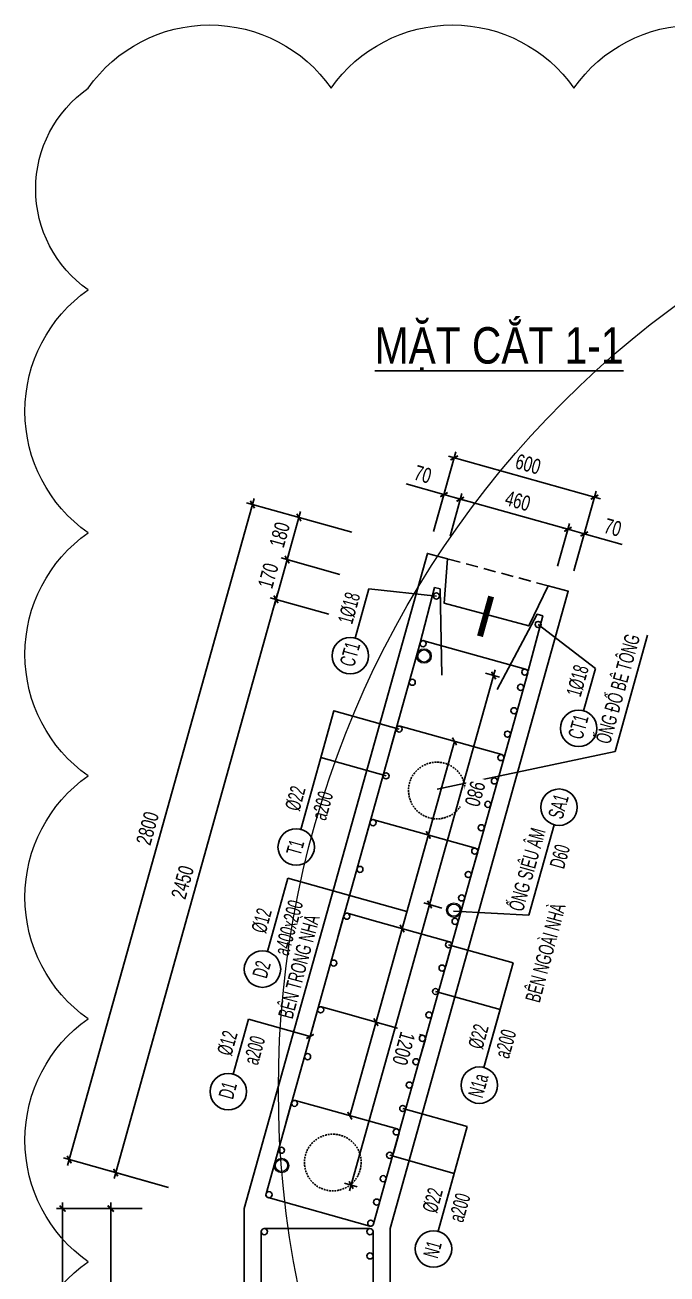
# Model space of a CAD drawing. Header units: millimetres. Extents: x -147841 to 368790, y -162721 to 84261.
# Drawn here: x 199650 to 202293, y -101013 to -95872 of the extents above; entities that cross this region are included whole.
import ezdxf
from ezdxf.enums import TextEntityAlignment as Align

# ---------------------------------------------------------------- set-up
doc = ezdxf.new("R2010")
doc.units = ezdxf.units.MM
doc.header["$LTSCALE"] = 1000
doc.header["$MEASUREMENT"] = 0
doc.header["$PDMODE"] = 1
doc.header["$PDSIZE"] = -10
doc.linetypes.add('DASHED', pattern=[0.75, 0.5, -0.25])
doc.linetypes.add('HIDDEN', pattern=[0.375, 0.25, -0.125])
doc.layers.get('0').update_dxf_attribs({"linetype": 'CONTINUOUS', "lineweight": 18})
doc.layers.get('DEFPOINTS').update_dxf_attribs({"color": 5, "linetype": 'CONTINUOUS', "lineweight": 18})
for name, color, linetype, lineweight in [('0-THAY', 7, 'CONTINUOUS', 18), ('ccu11-Dim', 8, 'CONTINUOUS', 18), ('DIM', 8, 'CONTINUOUS', 18)]:
    doc.layers.add(name, color=color, linetype=linetype, lineweight=lineweight)
for name, color, linetype in [('ccu11-Khuat', 9, 'DASHED'), ('ccu11-Manh', 8, 'CONTINUOUS'), ('ccu11-Thep', 4, 'CONTINUOUS'), ('ccu11-Thepdai', 6, 'CONTINUOUS'), ('KC-Cotthep', 8, 'CONTINUOUS'), ('KC-Dim', 8, 'CONTINUOUS'), ('KC-Text', 31, 'CONTINUOUS'), ('KC-Thay', 7, 'CONTINUOUS')]:
    doc.layers.add(name, color=color, linetype=linetype)
doc.styles.add('ARIAL', font='arial.ttf', dxfattribs={"width": 0.7})
doc.styles.add('ccu11-dim', font='vnsimli.shx', dxfattribs={"width": 0.65, "bigfont": 'bigfont.shx'})
doc.dimstyles.new('2.5-25', dxfattribs={"dimscale": 25, "dimtxt": 2.5, "dimasz": 1, "dimexe": 1, "dimexo": 2, "dimgap": 1, "dimtad": 1, "dimdec": 1, "dimrnd": 5, "dimdsep": 46, "dimtxsty": 'ARIAL', "dimblk": 'ARCHTICK', "dimcen": -1, "dimdle": 1, "dimclrd": 256, "dimclre": 256, "dimclrt": 3, "dimadec": 0, "dimazin": 2, "dimtfac": 0.1, "dimtdec": 1, "dimtmove": 0, "dimatfit": 1, "dimldrblk": 'ARCHTICK', "dimfxl": 1, "dimtvp": 0.833333, "dimtfill": 1, "dimtolj": 1, "dimtzin": 12, "dimarcsym": 0})
doc.dimstyles.new('ccu11-100x4', dxfattribs={"dimscale": 100, "dimtxt": 2.5, "dimasz": 1, "dimexe": 1, "dimexo": 2, "dimgap": 1, "dimtad": 1, "dimdec": 0, "dimlfac": 0.25, "dimdsep": 46, "dimtxsty": 'ccu11-dim', "dimblk": 'ARCHTICK', "dimcen": -1, "dimdle": 1, "dimclrd": 256, "dimclre": 256, "dimclrt": 31, "dimadec": 0, "dimazin": 2, "dimtfac": 0.1, "dimtdec": 0, "dimtmove": 0, "dimatfit": 1, "dimldrblk": 'ARCHTICK', "dimfxl": 1, "dimtvp": 0.833333, "dimtolj": 1, "dimtzin": 12, "dimarcsym": 0})

# ---------------------------------------------------------------- blocks, each defined once
blk = doc.blocks.new('_ARCHTICK')
at = {"color": 0, "linetype": 'ByBlock', "const_width": 0.3}
blk.add_lwpolyline([(-0.5, -0.5), (0.5, 0.5)], dxfattribs=at)
blk = doc.blocks.new('*D640')
at = {"layer": 'DEFPOINTS', "color": 0, "linetype": 'ByBlock', "ltscale": 30, "transparency": 16777216}
for p in [(201043, -97973.6), (200994.5, -98146.9)]:
    blk.add_point(p, dxfattribs=at)
at = {"layer": 'KC-Dim', "linetype": 'ByBlock', "lineweight": -2, "ltscale": 30, "transparency": 16777216}
for p, q in [((200722.3, -98096.8), (200784.3, -97875.3)), ((200994.9, -97960.1), (200753.5, -97892.6)), ((200946.4, -98133.5), (200705, -98066))]:
    blk.add_line(p, q, dxfattribs=at)
at = {"layer": 'KC-Dim', "linetype": 'ByBlock', "lineweight": -2, "ltscale": 30, "transparency": 16777216, "xscale": 25, "yscale": 25, "zscale": 25}
for p, rotation in [((200777.6, -97899.3), 74.37138490060286), ((200729.1, -98072.7), 254.3713849006029)]:
    blk.add_blockref('_ARCHTICK', p, dxfattribs=dict(at, rotation=rotation))
at = {"layer": 'KC-Dim', "color": 3, "linetype": 'ByBlock', "ltscale": 30, "transparency": 16777216, "insert": (200698.5, -97970.7), "char_height": 62.5, "attachment_point": 5, "rotation": 74.3714, "style": 'ARIAL', "bg_fill": 3, "box_fill_scale": 1.25, "bg_fill_color": 256, "bg_fill_true_color": 13158600, "bg_fill_transparency": 0}
blk.add_mtext('\\A1;180', dxfattribs=at)
at = {"layer": 'DEFPOINTS', "color": 0, "linetype": 'ByBlock', "ltscale": 30, "transparency": 16777216}
blk.add_point((200777.6, -97899.3), dxfattribs=at)
blk = doc.blocks.new('*D641')
at = {"layer": 'DEFPOINTS', "color": 0, "linetype": 'ByBlock', "ltscale": 30, "transparency": 16777216}
for p in [(200994.5, -98146.9), (200948.7, -98310.7)]:
    blk.add_point(p, dxfattribs=at)
at = {"layer": 'KC-Dim', "linetype": 'ByBlock', "lineweight": -2, "ltscale": 30, "transparency": 16777216}
for p, q in [((200735.8, -98048.6), (200676.5, -98260.5)), ((200946.4, -98133.5), (200705, -98066)), ((200900.6, -98297.2), (200659.2, -98229.7))]:
    blk.add_line(p, q, dxfattribs=at)
at = {"layer": 'KC-Dim', "linetype": 'ByBlock', "lineweight": -2, "ltscale": 30, "transparency": 16777216, "xscale": 25, "yscale": 25, "zscale": 25}
for p, rotation in [((200729.1, -98072.7), 74.37138490060283), ((200683.3, -98236.4), 254.3713849006028)]:
    blk.add_blockref('_ARCHTICK', p, dxfattribs=dict(at, rotation=rotation))
at = {"layer": 'KC-Dim', "color": 3, "linetype": 'ByBlock', "ltscale": 30, "transparency": 16777216, "insert": (200651.4, -98139.2), "char_height": 62.5, "attachment_point": 5, "rotation": 74.3714, "style": 'ARIAL', "bg_fill": 3, "box_fill_scale": 1.25, "bg_fill_color": 256, "bg_fill_true_color": 13158600, "bg_fill_transparency": 0}
blk.add_mtext('\\A1;170', dxfattribs=at)
at = {"layer": 'DEFPOINTS', "color": 0, "linetype": 'ByBlock', "ltscale": 30, "transparency": 16777216}
blk.add_point((200683.3, -98236.4), dxfattribs=at)
blk = doc.blocks.new('*D642')
at = {"layer": 'DEFPOINTS', "color": 0, "linetype": 'ByBlock', "ltscale": 30, "transparency": 16777216}
for p in [(201994.9, -97815.6), (201318.9, -98005), (201896.7, -98166.7)]:
    blk.add_point(p, dxfattribs=at)
at = {"layer": 'KC-Dim', "linetype": 'ByBlock', "lineweight": -2, "ltscale": 30, "transparency": 16777216}
for p, q in [((201332.4, -97956.9), (201423.8, -97629.9)), ((201393, -97647.2), (202019, -97822.4)), ((201910.2, -98118.5), (202001.7, -97791.5))]:
    blk.add_line(p, q, dxfattribs=at)
at = {"layer": 'KC-Dim', "linetype": 'ByBlock', "lineweight": -2, "ltscale": 30, "transparency": 16777216, "xscale": 25, "yscale": 25, "zscale": 25}
for p, rotation in [((201417.1, -97654), 164.3713849006006), ((201994.9, -97815.6), 344.3713849006006)]:
    blk.add_blockref('_ARCHTICK', p, dxfattribs=dict(at, rotation=rotation))
at = {"layer": 'KC-Dim', "color": 3, "linetype": 'ByBlock', "ltscale": 30, "transparency": 16777216, "insert": (201721.4, -97680), "char_height": 62.5, "attachment_point": 5, "rotation": 344.3714, "style": 'ARIAL', "bg_fill": 3, "box_fill_scale": 1.25, "bg_fill_color": 256, "bg_fill_true_color": 13158600, "bg_fill_transparency": 0}
blk.add_mtext('\\A1;600', dxfattribs=at)
blk = doc.blocks.new('*D643')
at = {"layer": 'DEFPOINTS', "color": 0, "linetype": 'ByBlock', "ltscale": 30, "transparency": 16777216}
for p in [(201442.2, -97824.2), (201386.3, -98023.9), (201829.3, -98147.8)]:
    blk.add_point(p, dxfattribs=at)
at = {"layer": 'KC-Dim', "linetype": 'ByBlock', "lineweight": -2, "ltscale": 30, "transparency": 16777216}
for p, q in [((201399.8, -97975.7), (201448.9, -97800.1)), ((201909.3, -97954.8), (201418.1, -97817.4)), ((201842.8, -98099.6), (201891.9, -97924))]:
    blk.add_line(p, q, dxfattribs=at)
at = {"layer": 'KC-Dim', "linetype": 'ByBlock', "lineweight": -2, "ltscale": 30, "transparency": 16777216, "xscale": 25, "yscale": 25, "zscale": 25}
for p, rotation in [((201442.2, -97824.2), 164.3713849006006), ((201885.2, -97948.1), 344.3713849006006)]:
    blk.add_blockref('_ARCHTICK', p, dxfattribs=dict(at, rotation=rotation))
at = {"layer": 'KC-Dim', "color": 3, "linetype": 'ByBlock', "ltscale": 30, "transparency": 16777216, "insert": (201679, -97831.3), "char_height": 62.5, "attachment_point": 5, "rotation": 344.3714, "style": 'ARIAL', "bg_fill": 3, "box_fill_scale": 1.25, "bg_fill_color": 256, "bg_fill_true_color": 13158600, "bg_fill_transparency": 0}
blk.add_mtext('\\A1;460', dxfattribs=at)
blk = doc.blocks.new('*D644')
at = {"layer": 'DEFPOINTS', "color": 0, "linetype": 'ByBlock', "ltscale": 30, "transparency": 16777216}
for p in [(201952.6, -97967), (201829.3, -98147.8), (201896.7, -98166.7)]:
    blk.add_point(p, dxfattribs=at)
at = {"layer": 'KC-Dim', "linetype": 'ByBlock', "lineweight": -2, "ltscale": 30, "transparency": 16777216}
for p, q in [((201842.8, -98099.6), (201891.9, -97924)), ((201885.2, -97948.1), (201861.1, -97941.4)), ((201885.2, -97948.1), (201952.6, -97967)), ((201910.2, -98118.5), (201959.3, -97942.9)), ((201952.6, -97967), (202108.8, -98010.7))]:
    blk.add_line(p, q, dxfattribs=at)
at = {"layer": 'KC-Dim', "linetype": 'ByBlock', "lineweight": -2, "ltscale": 30, "transparency": 16777216, "xscale": 25, "yscale": 25, "zscale": 25}
for p, rotation in [((201885.2, -97948.1), 344.3713849006006), ((201952.6, -97967), 164.3713849006006)]:
    blk.add_blockref('_ARCHTICK', p, dxfattribs=dict(at, rotation=rotation))
at = {"layer": 'KC-Dim', "color": 3, "linetype": 'ByBlock', "ltscale": 30, "transparency": 16777216, "insert": (202070.1, -97940.7), "char_height": 62.5, "attachment_point": 5, "rotation": 344.3714, "style": 'ARIAL', "bg_fill": 3, "box_fill_scale": 1.25, "bg_fill_color": 256, "bg_fill_true_color": 13158600, "bg_fill_transparency": 0}
blk.add_mtext('\\A1;70', dxfattribs=at)
blk = doc.blocks.new('*D645')
at = {"layer": 'DEFPOINTS', "color": 0, "linetype": 'ByBlock', "ltscale": 30, "transparency": 16777216}
for p in [(201374.8, -97805.3), (201318.9, -98005), (201386.3, -98023.9)]:
    blk.add_point(p, dxfattribs=at)
at = {"layer": 'KC-Dim', "linetype": 'ByBlock', "lineweight": -2, "ltscale": 30, "transparency": 16777216}
for p, q in [((201374.8, -97805.3), (201218.6, -97761.6)), ((201332.4, -97956.9), (201381.5, -97781.2)), ((201442.2, -97824.2), (201374.8, -97805.3)), ((201399.8, -97975.7), (201448.9, -97800.1)), ((201442.2, -97824.2), (201466.3, -97830.9))]:
    blk.add_line(p, q, dxfattribs=at)
at = {"layer": 'KC-Dim', "linetype": 'ByBlock', "lineweight": -2, "ltscale": 30, "transparency": 16777216, "xscale": 25, "yscale": 25, "zscale": 25}
for p, rotation in [((201374.8, -97805.3), 344.3713849006006), ((201442.2, -97824.2), 164.3713849006006)]:
    blk.add_blockref('_ARCHTICK', p, dxfattribs=dict(at, rotation=rotation))
at = {"layer": 'KC-Dim', "color": 3, "linetype": 'ByBlock', "ltscale": 30, "transparency": 16777216, "insert": (201287.9, -97721.9), "char_height": 62.5, "attachment_point": 5, "rotation": 344.3714, "style": 'ARIAL', "bg_fill": 3, "box_fill_scale": 1.25, "bg_fill_color": 256, "bg_fill_true_color": 13158600, "bg_fill_transparency": 0}
blk.add_mtext('\\A1;70', dxfattribs=at)
blk = doc.blocks.new('*D646')
at = {"layer": 'DEFPOINTS', "color": 0, "linetype": 'ByBlock', "ltscale": 30, "transparency": 16777216}
for p in [(200948.7, -98310.7), (200023.2, -100595.8), (200288.7, -100670.1)]:
    blk.add_point(p, dxfattribs=at)
at = {"layer": 'KC-Dim', "linetype": 'ByBlock', "lineweight": -2, "ltscale": 30, "transparency": 16777216}
for p, q in [((200690, -98212.3), (200016.5, -100619.9)), ((200900.6, -98297.2), (200659.2, -98229.7)), ((200240.5, -100656.6), (199999.2, -100589.1))]:
    blk.add_line(p, q, dxfattribs=at)
at = {"layer": 'KC-Dim', "linetype": 'ByBlock', "lineweight": -2, "ltscale": 30, "transparency": 16777216, "xscale": 25, "yscale": 25, "zscale": 25}
for p, rotation in [((200683.3, -98236.4), 74.37138490060283), ((200023.2, -100595.8), 254.3713849006028)]:
    blk.add_blockref('_ARCHTICK', p, dxfattribs=dict(at, rotation=rotation))
at = {"layer": 'KC-Dim', "color": 3, "linetype": 'ByBlock', "ltscale": 30, "transparency": 16777216, "insert": (200298.5, -99400.8), "char_height": 62.5, "attachment_point": 5, "rotation": 74.3714, "style": 'ARIAL', "bg_fill": 3, "box_fill_scale": 1.25, "bg_fill_color": 256, "bg_fill_true_color": 13158600, "bg_fill_transparency": 0}
blk.add_mtext('\\A1;2450', dxfattribs=at)
blk = doc.blocks.new('*U633')
at = {"layer": 'ccu11-Thepdai', "flags": 128}
blk.add_lwpolyline([(50, 230), (-37.5, 230, 0.414214), (-50, 217.5), (-50, -114.4), (-50, -217.5, 0.414214), (-37.5, -230), (50, -230)], format="xyb", dxfattribs=at)
blk = doc.blocks.new('*U634')
at = {"layer": 'DIM', "color": 0, "linetype": 'ByBlock', "lineweight": -2, "transparency": 16777216}
for p in [(0, 0), (400, 0), (800, 0), (1200, 0), (1600, 0)]:
    blk.add_blockref('*U633', p, dxfattribs=at)
blk = doc.blocks.new('*D639')
at = {"layer": 'DEFPOINTS', "color": 0, "ltscale": 3000, "transparency": 16777216}
for p in [(201043, -97973.6), (199832, -100542.3), (200288.7, -100670.1)]:
    blk.add_point(p, dxfattribs=at)
at = {"layer": 'DIM', "lineweight": -2, "ltscale": 3000, "transparency": 16777216}
for p, q in [((200593.1, -97821.8), (199825.3, -100566.4)), ((200994.9, -97960.1), (200562.3, -97839.1)), ((200240.5, -100656.6), (199808, -100535.6))]:
    blk.add_line(p, q, dxfattribs=at)
at = {"layer": 'DIM', "lineweight": -2, "ltscale": 3000, "transparency": 16777216, "xscale": 25, "yscale": 25, "zscale": 25}
for p, rotation in [((200586.4, -97845.9), 74.37138490060283), ((199832, -100542.3), 254.3713849006028)]:
    blk.add_blockref('_ARCHTICK', p, dxfattribs=dict(at, rotation=rotation))
at = {"layer": 'DIM', "color": 3, "ltscale": 3000, "transparency": 16777216, "insert": (200154.4, -99178.8), "char_height": 62.5, "attachment_point": 5, "rotation": 74.3714, "style": 'ARIAL', "bg_fill": 3, "box_fill_scale": 1.25, "bg_fill_color": 256, "bg_fill_true_color": 13158600, "bg_fill_transparency": 0}
blk.add_mtext('\\A1;2800', dxfattribs=at)
blk = doc.blocks.new('*D1508')
at = {"layer": 'DEFPOINTS', "color": 0, "linetype": 'ByBlock', "ltscale": 30, "transparency": 16777216}
for p in [(258896.5, -98435.7), (258896.5, -98538), (257917.5, -98623.4)]:
    blk.add_point(p, dxfattribs=at)
at = {"layer": 'KC-Dim', "linetype": 'ByBlock', "lineweight": -2, "ltscale": 30, "transparency": 16777216}
for p, q in [((258896.5, -98485.7), (258896.5, -98563)), ((257892.5, -98538), (258921.5, -98538)), ((257917.5, -98573.4), (257917.5, -98513))]:
    blk.add_line(p, q, dxfattribs=at)
at = {"layer": 'KC-Dim', "linetype": 'ByBlock', "lineweight": -2, "ltscale": 30, "transparency": 16777216, "xscale": 25, "yscale": 25, "zscale": 25, "rotation": 180}
blk.add_blockref('_ARCHTICK', (257917.5, -98538), dxfattribs=at)
at = {"layer": 'KC-Dim', "linetype": 'ByBlock', "lineweight": -2, "ltscale": 30, "transparency": 16777216, "xscale": 25, "yscale": 25, "zscale": 25}
blk.add_blockref('_ARCHTICK', (258896.5, -98538), dxfattribs=at)
at = {"layer": 'KC-Dim', "color": 3, "linetype": 'ByBlock', "ltscale": 30, "transparency": 16777216, "insert": (258407, -98481.1), "char_height": 62.5, "attachment_point": 5, "style": 'ARIAL', "bg_fill": 3, "box_fill_scale": 1.25, "bg_fill_color": 256, "bg_fill_true_color": 13158600, "bg_fill_transparency": 0}
blk.add_mtext('\\A1;980', dxfattribs=at)
blk = doc.blocks.new('A$C260038B3')
at = {"layer": '0-THAY', "linetype": 'Continuous'}
for radius in [120, 100]:
    blk.add_circle((0, 0), radius, dxfattribs=at)
blk = doc.blocks.new('*D1509')
at = {"layer": 'DEFPOINTS', "color": 0, "linetype": 'ByBlock', "ltscale": 30, "transparency": 16777216}
for p in [(258896.5, -98435.7), (260095.1, -98538), (260095.1, -98616.7)]:
    blk.add_point(p, dxfattribs=at)
at = {"layer": 'KC-Dim', "linetype": 'ByBlock', "lineweight": -2, "ltscale": 30, "transparency": 16777216}
for p, q in [((258896.5, -98485.7), (258896.5, -98563)), ((258871.5, -98538), (260120.1, -98538)), ((260095.1, -98566.7), (260095.1, -98513))]:
    blk.add_line(p, q, dxfattribs=at)
at = {"layer": 'KC-Dim', "linetype": 'ByBlock', "lineweight": -2, "ltscale": 30, "transparency": 16777216, "xscale": 25, "yscale": 25, "zscale": 25, "rotation": 180}
blk.add_blockref('_ARCHTICK', (258896.5, -98538), dxfattribs=at)
at = {"layer": 'KC-Dim', "linetype": 'ByBlock', "lineweight": -2, "ltscale": 30, "transparency": 16777216, "xscale": 25, "yscale": 25, "zscale": 25}
blk.add_blockref('_ARCHTICK', (260095.1, -98538), dxfattribs=at)
at = {"layer": 'KC-Dim', "color": 3, "linetype": 'ByBlock', "ltscale": 30, "transparency": 16777216, "insert": (259495.8, -98481.1), "char_height": 62.5, "attachment_point": 5, "style": 'ARIAL', "bg_fill": 3, "box_fill_scale": 1.25, "bg_fill_color": 256, "bg_fill_true_color": 13158600, "bg_fill_transparency": 0}
blk.add_mtext('\\A1;1200', dxfattribs=at)
blk = doc.blocks.new('*U635')
at = {"layer": 'ccu11-Thep'}
blk.add_circle((0, 0), 12.5, dxfattribs=at)
blk = doc.blocks.new('*U636')
at = {"layer": 'KC-Dim', "color": 0, "linetype": 'ByBlock', "lineweight": -2, "transparency": 16777216}
for p in [(0, 0), (100, 0), (200, 0), (300, 0), (400, 0), (500, 0), (600, 0), (700, 0), (800, 0), (900, 0), (1000, 0), (1100, 0), (1200, 0), (1300, 0), (1400, 0), (1500, 0), (1600, 0), (1700, 0), (1800, 0), (1900, 0), (2000, 0), (2100, 0), (2200, 0)]:
    blk.add_blockref('*U635', p, dxfattribs=at)
blk = doc.blocks.new('*U637')
at = {"layer": 'ccu11-Thep'}
blk.add_circle((0, 0), 12.5, dxfattribs=at)
blk = doc.blocks.new('*U638')
at = {"layer": 'KC-Dim', "color": 0, "linetype": 'ByBlock', "lineweight": -2, "transparency": 16777216}
for p in [(0, 0), (200, 0), (400, 0), (600, 0), (800, 0), (1000, 0), (1200, 0), (1400, 0), (1600, 0), (1800, 0), (2000, 0)]:
    blk.add_blockref('*U637', p, dxfattribs=at)
blk = doc.blocks.new('att_thep_2')
blk.add_circle((-300, 0), 300)
at = {"color": 3, "style": 'ARIAL', "width": 0.6}
blk.add_attdef('DK', text='', height=250, dxfattribs=at).set_placement((467, 105), align=Align.CENTER)
at = {"color": 31, "style": 'ARIAL', "width": 0.6}
blk.add_attdef('SH', text='', height=250, dxfattribs=at).set_placement((-281, -111), align=Align.CENTER)
at = {"color": 2, "style": 'ARIAL', "width": 0.6}
blk.add_attdef('KC', text='', height=250, dxfattribs=at).set_placement((472, -355), align=Align.CENTER)
blk = doc.blocks.new('*D1005')
at = {"layer": 'DEFPOINTS', "color": 0, "linetype": 'ByBlock', "ltscale": 30, "transparency": 16777216}
for p in [(200182.8, -100743.9), (200002.9, -103673.9), (200278.6, -103673.9)]:
    blk.add_point(p, dxfattribs=at)
at = {"layer": 'KC-Dim', "linetype": 'ByBlock', "lineweight": -2, "ltscale": 30, "transparency": 16777216}
for p, q in [((200132.8, -100743.9), (199977.9, -100743.9)), ((200002.9, -100718.9), (200002.9, -103698.9)), ((200228.6, -103673.9), (199977.9, -103673.9))]:
    blk.add_line(p, q, dxfattribs=at)
at = {"layer": 'KC-Dim', "linetype": 'ByBlock', "lineweight": -2, "ltscale": 30, "transparency": 16777216, "xscale": 25, "yscale": 25, "zscale": 25}
for p, rotation in [((200002.9, -100743.9), 90), ((200002.9, -103673.9), 270)]:
    blk.add_blockref('_ARCHTICK', p, dxfattribs=dict(at, rotation=rotation))
at = {"layer": 'KC-Dim', "color": 3, "linetype": 'ByBlock', "ltscale": 30, "transparency": 16777216, "insert": (199946, -102208.9), "char_height": 62.5, "attachment_point": 5, "rotation": 90, "style": 'ARIAL', "bg_fill": 3, "box_fill_scale": 1.25, "bg_fill_color": 256, "bg_fill_true_color": 13158600, "bg_fill_transparency": 0}
blk.add_mtext('\\A1;2930', dxfattribs=at)
blk = doc.blocks.new('*D1004')
at = {"layer": 'DEFPOINTS', "color": 0, "ltscale": 3000, "transparency": 16777216}
for p in [(200182.8, -100743.9), (199804.4, -103743.9), (200182.8, -103743.9)]:
    blk.add_point(p, dxfattribs=at)
at = {"layer": 'DIM', "lineweight": -2, "ltscale": 3000, "transparency": 16777216}
for p, q in [((200132.8, -100743.9), (199779.4, -100743.9)), ((199804.4, -100718.9), (199804.4, -103768.9)), ((200132.8, -103743.9), (199779.4, -103743.9))]:
    blk.add_line(p, q, dxfattribs=at)
at = {"layer": 'DIM', "lineweight": -2, "ltscale": 3000, "transparency": 16777216, "xscale": 25, "yscale": 25, "zscale": 25}
for p, rotation in [((199804.4, -100743.9), 90), ((199804.4, -103743.9), 270)]:
    blk.add_blockref('_ARCHTICK', p, dxfattribs=dict(at, rotation=rotation))
at = {"layer": 'DIM', "color": 3, "ltscale": 3000, "transparency": 16777216, "insert": (199747.4, -102243.9), "char_height": 62.5, "attachment_point": 5, "rotation": 90, "style": 'ARIAL', "bg_fill": 3, "box_fill_scale": 1.25, "bg_fill_color": 256, "bg_fill_true_color": 13158600, "bg_fill_transparency": 0}
blk.add_mtext('\\A1;3000', dxfattribs=at)
blk = doc.blocks.new('saw6-28')
at = {"layer": 'ccu11-Dim', "ltscale": 3000, "xscale": 0.25, "yscale": 0.25, "zscale": 0.25}
for p in [(257917.48, -98835.66), (260095.11, -98835.66)]:
    blk.add_blockref('A$C260038B3', p, dxfattribs=at)
at = {"layer": 'KC-Dim', "linetype": 'ByBlock', "ltscale": 30}
dim = blk.add_linear_dim(base=(258896.47, -98537.97), p1=(257917.48, -98623.41), p2=(258896.47, -98435.66), dimstyle='2.5-25', dxfattribs=at)
dim.commit()
dim.dimension.update_dxf_attribs({"geometry": '*D1508', "text_midpoint": (258406.97, -98481.05)})
at = {"layer": 'ccu11-Dim', "ltscale": 3000, "xscale": 0.25, "yscale": 0.25, "zscale": 0.25}
blk.add_blockref('A$C260038B3', (258891.47, -98435.66), dxfattribs=at)
at = {"layer": 'KC-Dim', "linetype": 'ByBlock', "ltscale": 30}
dim = blk.add_linear_dim(base=(260095.11, -98537.97), p1=(258896.47, -98435.66), p2=(260095.11, -98616.7), dimstyle='2.5-25', dxfattribs=at)
dim.commit()
dim.dimension.update_dxf_attribs({"geometry": '*D1509', "text_midpoint": (259495.79, -98481.05)})

msp = doc.modelspace()

# ---------------------------------------------------------------- linework, layer by layer
at = {"layer": 'ccu11-Manh'}
msp.add_lwpolyline([(201347.12, -99017.79), (202079.16, -98862.2), (202212.92, -98384.03)], dxfattribs=at)
at = {"layer": 'ccu11-Thep', "const_width": 25}
msp.add_lwpolyline([(201523.21, -98388.3), (201569.01, -98224.58)], dxfattribs=at)
at = {"layer": 'ccu11-Thep'}
for centre in [(201343.69, -98222.69), (201762.63, -98339.79), (201288.83, -98418.78), (201707.75, -98535.97), (201073.31, -100803.91), (200635.22, -100838.78), (201070.22, -100838.78), (201070.22, -100938.78)]:
    msp.add_circle(centre, 12.5, dxfattribs=at)
at = {"layer": 'ccu11-Thep', "linetype": 'HIDDEN', "ltscale": 0.03}
msp.add_circle((201345.61, -99023.16, 242.3), 116.6, dxfattribs=at)
at = {"layer": 'ccu11-Thepdai'}
for points in [[(201276.8, -98415.42), (200642.36, -100683.35, 0.4142136), (200651.03, -100698.75), (201069.94, -100815.94, 0.4142136), (201085.35, -100807.27), (201719.79, -98539.34, 0.4142136), (201711.12, -98523.94), (201292.2, -98406.75, 0.4142136)], [(200622.72, -100838.78), (200622.72, -103661.44, 0.4142136), (200635.22, -103673.94), (201070.22, -103673.94, 0.4142136), (201082.72, -103661.44), (201082.72, -100838.78, 0.4142136), (201070.22, -100826.28), (200635.22, -100826.28, 0.4142136)]]:
    msp.add_lwpolyline(points, format="xyb", close=True, dxfattribs=at)
at = {"layer": 'KC-Thay', "flags": 128}
msp.add_lwpolyline([(201152.72, -103743.94), (201152.72, -100826.28), (201886.64, -98202.75), (201804.5, -98180.74), (201724.1, -98345.55), (201376.37, -98252.38), (201389.15, -98069.46), (201307.04, -98047.46), (200552.72, -100743.94), (200552.72, -103743.94), (200637.72, -103743.94), (200672.72, -103923.94), (201032.72, -103923.94), (201067.72, -103743.94), (201152.72, -103743.94)], dxfattribs=at)

# ---------------------------------------------------------------- block references
at = {"layer": 'KC-Cotthep'}
ref = msp.add_blockref('att_thep_2', (201949.62, -98695.39), dxfattribs=dict(at, xscale=0.25, yscale=0.25, zscale=0.25, rotation=74.37138490063843))
ref.add_attrib('DK', '1%%C18', dxfattribs={"layer": '0', "color": 15, "height": 62.5, "rotation": 74.37138, "style": 'ARIAL', "width": 0.6}).set_placement((201954.65, -98579.6), align=Align.CENTER)
ref.add_attrib('SH', 'CT1', dxfattribs={"layer": '0', "color": 31, "height": 62.5, "rotation": 74.37138, "style": 'ARIAL', "width": 0.6}).set_placement((201957.86, -98769.36), align=Align.CENTER)

# ---------------------------------------------------------------- texts
at = {"layer": 'KC-Text', "color": 1, "style": 'ARIAL', "width": 0.8}
msp.add_text('%%UMẶT CẮT 1-1', height=150, dxfattribs=at).set_placement((201601.95, -97266.16), align=Align.CENTER)
at = {"layer": 'KC-Text', "color": 1, "style": 'ARIAL', "width": 0.6}
msp.add_text('ỐNG ĐỔ BÊ TÔNG', height=62.5, rotation=74.37138, dxfattribs=at).set_placement((202058.54, -98835.62))

# ---------------------------------------------------------------- dimensions: what is measured, and where the dimension line sits
at = {"layer": 'KC-Dim', "linetype": 'ByBlock', "ltscale": 30}
dim = msp.add_linear_dim(base=(200002.92, -103673.94), p1=(200182.76, -100743.94), p2=(200278.55, -103673.94), angle=270, dimstyle='2.5-25', dxfattribs=at)
dim.commit()
dim.dimension.update_dxf_attribs({"geometry": '*D1005', "text_midpoint": (199945.99, -102208.94)})

# ---------------------------------------------------------------- leaders
at = {"layer": 'ccu11-Manh', "ltscale": 10}
for points in [[(201762.63, -98339.79), (201998.4, -98521.02), (201949.63, -98695.35)], [(201414.23, -99520.25), (201724.54, -99535.88), (201828.55, -99164.06)], [(201205.32, -100332.02), (201470.99, -100406.34), (201350.4, -100837.4)], [(201151.44, -100524.63), (201417.11, -100598.95), (201350.39, -100837.44)]]:
    msp.add_leader(points, dimstyle='ccu11-100x4', override={"dimgap": 1, "dimtad": 0, "dimldrblk": 'None'}, dxfattribs=at)

# ---------------------------------------------------------------- next in the draw order: dimensions: what is measured, and where the dimension line sits
at = {"layer": 'DIM', "ltscale": 3000}
dim = msp.add_linear_dim(base=(199804.37, -103743.94), p1=(200182.76, -100743.94), p2=(200182.76, -103743.94), angle=270, dimstyle='2.5-25', dxfattribs=at)
dim.commit()
dim.dimension.update_dxf_attribs({"geometry": '*D1004', "text_midpoint": (199747.44, -102243.94)})
at = {"layer": 'KC-Dim', "linetype": 'ByBlock', "ltscale": 30}
dim = msp.add_linear_dim(base=(201994.93, -97815.62), p1=(201318.92, -98005.01), p2=(201896.73, -98166.66), angle=344.37138, dimstyle='2.5-25', dxfattribs=at)
dim.commit()
dim.dimension.update_dxf_attribs({"geometry": '*D642', "text_midpoint": (201721.35, -97680)})
dim = msp.add_linear_dim(base=(200777.57, -97899.35), p1=(200994.52, -98146.94), p2=(201043.01, -97973.6), angle=74.37138, dimstyle='2.5-25', dxfattribs=at)
dim.commit()
dim.dimension.update_dxf_attribs({"geometry": '*D640', "text_midpoint": (200753.32, -97986.02), "dimtype": 160})

# ---------------------------------------------------------------- next in the draw order: linework, layer by layer
at = {"layer": 'ccu11-Khuat', "ltscale": 0.1}
msp.add_line((201804.5, -98180.74), (201389.15, -98069.46), dxfattribs=at)

# ---------------------------------------------------------------- next in the draw order: dimensions: what is measured, and where the dimension line sits
at = {"layer": 'KC-Dim', "linetype": 'ByBlock', "ltscale": 30}
dim = msp.add_linear_dim(base=(200683.28, -98236.41), p1=(200994.52, -98146.94), p2=(200948.72, -98310.66), angle=254.37138, dimstyle='2.5-25', dxfattribs=at)
dim.commit()
dim.dimension.update_dxf_attribs({"geometry": '*D641', "text_midpoint": (200706.18, -98154.55), "dimtype": 160})

# ---------------------------------------------------------------- next in the draw order: dimensions: what is measured, and where the dimension line sits
for base, p1, p2, angle, picture, middle in [((201442.19, -97824.18), (201829.32, -98147.8), (201386.33, -98023.87), 344.37138, '*D643', (201679.02, -97831.34)), ((200023.25, -100595.82), (200948.72, -98310.66), (200288.69, -100670.08), 254.37138, '*D646', (200298.46, -99400.78))]:
    dim = msp.add_linear_dim(base=base, p1=p1, p2=p2, angle=angle, dimstyle='2.5-25', dxfattribs=at)
    dim.commit()
    dim.dimension.update_dxf_attribs({"geometry": picture, "text_midpoint": middle})

# ---------------------------------------------------------------- next in the draw order: leaders
at = {"layer": 'ccu11-Manh', "ltscale": 10}
msp.add_leader([(201343.69, -98222.69), (201065.67, -98192.5), (201008.71, -98396.11)], dimstyle='ccu11-100x4', override={"dimgap": 1, "dimtad": 0, "dimldrblk": 'None'}, dxfattribs=at)

# ---------------------------------------------------------------- next in the draw order: linework, layer by layer
at = {"layer": 'ccu11-Thep', "linetype": 'HIDDEN', "ltscale": 0.03}
msp.add_circle((200917.28, -100554.33), 116.6, dxfattribs=at)

# ---------------------------------------------------------------- next in the draw order: block references
at = {"layer": 'DIM', "rotation": 254.3713849006336}
msp.add_blockref('*U634', (201389.86, -98865), dxfattribs=at)

# ---------------------------------------------------------------- next in the draw order: dimensions: what is measured, and where the dimension line sits
at = {"layer": 'KC-Dim', "linetype": 'ByBlock', "ltscale": 30}
for base, p1, p2, picture, middle in [((201374.78, -97805.33), (201386.33, -98023.87), (201318.92, -98005.01), '*D645', (201287.95, -97721.94)), ((201952.59, -97966.97), (201829.32, -98147.8), (201896.73, -98166.66), '*D644', (202070.09, -97940.74))]:
    dim = msp.add_linear_dim(base=base, p1=p1, p2=p2, angle=344.37138, dimstyle='2.5-25', dxfattribs=at)
    dim.commit()
    dim.dimension.update_dxf_attribs({"geometry": picture, "text_midpoint": middle})

# ---------------------------------------------------------------- next in the draw order: leaders
at = {"layer": 'ccu11-Manh', "ltscale": 10}
msp.add_leader([(201222.29, -99520.99), (200732.37, -99383.94), (200647.85, -99686.09)], dimstyle='ccu11-100x4', override={"dimgap": 1, "dimtad": 0, "dimldrblk": 'None'}, dxfattribs=at)
at = {"layer": 'ccu11-Manh', "ltscale": 3000}
msp.add_leader([(200823.64, -100035.3), (200570.01, -99964.35), (200506.79, -100190.33)], dimstyle='ccu11-100x4', override={"dimasz": 0.25, "dimtad": 0}, dxfattribs=at)

# ---------------------------------------------------------------- next in the draw order: dimensions: what is measured, and where the dimension line sits
at = {"layer": 'DIM', "ltscale": 3000}
dim = msp.add_linear_dim(base=(199832.04, -100542.33), p1=(201043.01, -97973.6), p2=(200288.69, -100670.08), angle=254.37138, dimstyle='2.5-25', dxfattribs=at)
dim.commit()
dim.dimension.update_dxf_attribs({"geometry": '*D639', "text_midpoint": (200154.39, -99178.76)})

# ---------------------------------------------------------------- next in the draw order: linework, layer by layer
at = {"layer": 'ccu11-Thep'}
msp.add_circle((200654.39, -100686.72), 12.5, dxfattribs=at)

# ---------------------------------------------------------------- next in the draw order: block references
at = {"layer": 'KC-Cotthep'}
ref = msp.add_blockref('att_thep_2', (200506.79, -100190.33), dxfattribs=dict(at, xscale=0.25, yscale=0.25, zscale=0.25, rotation=74.37138490062804))
ref.add_attrib('KC', 'a200', dxfattribs={"layer": '0', "color": 2, "height": 62.5, "rotation": 74.37138, "style": 'ARIAL', "width": 0.6}).set_placement((200624.11, -100100.66), align=Align.CENTER)
ref.add_attrib('DK', '%%C12', dxfattribs={"layer": '0', "color": 215, "height": 62.5, "rotation": 74.37138, "style": 'ARIAL', "width": 0.6}).set_placement((200512.84, -100070.9), align=Align.CENTER)
ref.add_attrib('SH', 'D1', dxfattribs={"layer": '0', "color": 31, "height": 62.5, "rotation": 74.37138, "style": 'ARIAL', "width": 0.6}).set_placement((200514.7, -100265.49), align=Align.CENTER)

# ---------------------------------------------------------------- next in the draw order: block references
at = {"layer": 'KC-Dim', "rotation": 254.3713849006336}
msp.add_blockref('saw6-28', (365957.47, 123285.69), dxfattribs=at)

# ---------------------------------------------------------------- next in the draw order: linework, layer by layer
at = {"layer": 'ccu11-Manh', "ltscale": 10, "flags": 128}
for points in [[(201190.5, -98770.29), (200921.57, -98695.06), (200785.03, -99183.15)], [(201136.62, -98962.9), (200867.69, -98887.66)]]:
    msp.add_lwpolyline(points, dxfattribs=at)
at = {"layer": 'ccu11-Thepdai', "flags": 128}
for points in [[(201277.06, -98414.93), (201336.19, -98187.82), (201358.88, -98193.73), (201365.92, -98548.31)], [(201722.23, -98530.82), (201781.37, -98303.63), (201757.98, -98297.54), (201594.5, -98607.82)]]:
    msp.add_lwpolyline(points, dxfattribs=at)
at = {"layer": 'DEFPOINTS', "color": 1, "flags": 128}
msp.add_lwpolyline([(199910.01, -101962.62, -0.5205671), (199910.01, -100962.62, -0.5205671), (199910.01, -99962.62, -0.5205671), (199910.01, -98962.62, -0.5205671), (199910.01, -97962.62, -0.5205671), (199910.01, -96962.62, -0.5205671), (199910.01, -96132.61, -0.5205671), (200910.01, -96132.61, -0.5205671), (201910.01, -96132.61, -0.5205671), (202910.01, -96132.61, -0.5205671), (203910.01, -96132.61, -0.5205671), (204910.01, -96132.61, -0.5205671), (205910.01, -96132.61, -0.5205671), (206910.01, -96132.61, -0.5205671), (207910.01, -96132.61, -0.5205671), (208910.01, -96132.61, -0.5205671), (209124.79, -96917.83, -0.5205671), (209124.79, -97917.83, -0.5205671), (209124.79, -98917.83, -0.5205671), (209124.79, -99917.83, -0.5205671), (209124.79, -100917.83, -0.5205671), (209124.79, -101917.83, -0.5205671)], format="xyb", dxfattribs=at)
at = {"layer": 'DEFPOINTS', "ltscale": 3000}
msp.add_circle((204694.91, -100253.86), 4001.83, dxfattribs=at)
at = {"layer": 'KC-Dim', "linetype": 'ByBlock', "ltscale": 30}
msp.add_lwpolyline([(200987.08, -100361.83), (201418.12, -98820.98)], dxfattribs=at)

# ---------------------------------------------------------------- next in the draw order: block references
at = {"layer": 'KC-Cotthep'}
ref = msp.add_blockref('att_thep_2', (201009.29, -98396.26), dxfattribs=dict(at, xscale=0.2499999999999999, yscale=0.2499999999999999, zscale=0.2499999999999999, rotation=74.56048985032896))
ref.add_attrib('DK', '1%%C18', dxfattribs={"layer": '0', "color": 15, "height": 62.5, "rotation": 74.56049, "style": 'ARIAL', "width": 0.6}).set_placement((201013.93, -98280.46), align=Align.CENTER)
ref.add_attrib('SH', 'CT1', dxfattribs={"layer": '0', "color": 31, "height": 62.5, "rotation": 74.56049, "style": 'ARIAL', "width": 0.6}).set_placement((201017.78, -98470.21), align=Align.CENTER)
ref = msp.add_blockref('att_thep_2', (200786.61, -99183.58), dxfattribs=dict(at, xscale=0.25, yscale=0.25, zscale=0.25, rotation=74.37138490062829))
ref.add_attrib('KC', 'a200', dxfattribs={"layer": '0', "color": 2, "height": 62.5, "rotation": 74.37138, "style": 'ARIAL', "width": 0.6}).set_placement((200903.93, -99093.9), align=Align.CENTER)
ref.add_attrib('DK', '%%C22', dxfattribs={"layer": '0', "color": 2, "height": 62.5, "rotation": 74.37138, "style": 'ARIAL', "width": 0.6}).set_placement((200792.73, -99063.89), align=Align.CENTER)
ref.add_attrib('SH', 'T1', dxfattribs={"layer": '0', "color": 31, "height": 62.5, "rotation": 74.37138, "style": 'ARIAL', "width": 0.6}).set_placement((200792.49, -99266), align=Align.CENTER)
ref = msp.add_blockref('att_thep_2', (201828.55, -99164.06), dxfattribs=dict(at, xscale=-0.25, yscale=0.25, zscale=0.25, rotation=74.37138490063474))
ref.add_attrib('KC', 'D60', dxfattribs={"layer": '0', "color": 2, "height": 62.5, "rotation": 74.37138, "style": 'ARIAL', "width": 0.6}).set_placement((201881.9, -99303.08), align=Align.CENTER)
ref.add_attrib('DK', 'ỐNG SIÊU ÂM', dxfattribs={"layer": '0', "color": 15, "height": 62.5, "rotation": 74.37138, "style": 'ARIAL', "width": 0.6}).set_placement((201747.24, -99356.92), align=Align.CENTER)
ref.add_attrib('SH', 'SA1', dxfattribs={"layer": '0', "color": 31, "height": 62.5, "rotation": 74.37138, "style": 'ARIAL', "width": 0.6}).set_placement((201876.27, -99096.93), align=Align.CENTER)
ref = msp.add_blockref('att_thep_2', (200647.85, -99686.09), dxfattribs=dict(at, xscale=0.25, yscale=0.25, zscale=0.25, rotation=74.37138490063793))
ref.add_attrib('KC', 'a400x200', dxfattribs={"layer": '0', "color": 2, "height": 62.5, "rotation": 74.37138, "style": 'ARIAL', "width": 0.6}).set_placement((200765.17, -99596.42), align=Align.CENTER)
ref.add_attrib('DK', '%%C12', dxfattribs={"layer": '0', "color": 215, "height": 62.5, "rotation": 74.37138, "style": 'ARIAL', "width": 0.6}).set_placement((200653.83, -99566.9), align=Align.CENTER)
ref.add_attrib('SH', 'D2', dxfattribs={"layer": '0', "color": 31, "height": 62.5, "rotation": 74.37138, "style": 'ARIAL', "width": 0.6}).set_placement((200653.92, -99767.85), align=Align.CENTER)
ref = msp.add_blockref('att_thep_2', (201540.56, -100163.71), dxfattribs=dict(at, xscale=0.25, yscale=0.25, zscale=0.25, rotation=74.37138490062829))
ref.add_attrib('KC', 'a200', dxfattribs={"layer": '0', "color": 2, "height": 62.5, "rotation": 74.37138, "style": 'ARIAL', "width": 0.6}).set_placement((201657.88, -100074.03), align=Align.CENTER)
ref.add_attrib('DK', '%%C22', dxfattribs={"layer": '0', "color": 2, "height": 62.5, "rotation": 74.37138, "style": 'ARIAL', "width": 0.6}).set_placement((201546.68, -100044.02), align=Align.CENTER)
ref.add_attrib('SH', 'N1a', dxfattribs={"layer": '0', "color": 31, "height": 62.5, "rotation": 74.37138, "style": 'ARIAL', "width": 0.6}).set_placement((201546.45, -100246.13), align=Align.CENTER)
ref = msp.add_blockref('att_thep_2', (201351.98, -100837.83), dxfattribs=dict(at, xscale=0.25, yscale=0.25, zscale=0.25, rotation=74.37138490062829))
ref.add_attrib('KC', 'a200', dxfattribs={"layer": '0', "color": 2, "height": 62.5, "rotation": 74.37138, "style": 'ARIAL', "width": 0.6}).set_placement((201469.3, -100748.15), align=Align.CENTER)
ref.add_attrib('DK', '%%C22', dxfattribs={"layer": '0', "color": 2, "height": 62.5, "rotation": 74.37138, "style": 'ARIAL', "width": 0.6}).set_placement((201358.1, -100718.14), align=Align.CENTER)
ref.add_attrib('SH', 'N1', dxfattribs={"layer": '0', "color": 31, "height": 62.5, "rotation": 74.37138, "style": 'ARIAL', "width": 0.6}).set_placement((201357.87, -100920.25), align=Align.CENTER)
at = {"layer": 'KC-Dim', "rotation": 254.3713849006336}
for name, p in [('*U638', (201244.38, -98577.68)), ('*U636', (201690.24, -98598.57))]:
    msp.add_blockref(name, p, dxfattribs=at)
at = {"layer": 'KC-Dim', "linetype": 'ByBlock', "ltscale": 30, "xscale": 25, "yscale": 25, "zscale": 25, "rotation": 254.3713849006332}
for p in [(201418.12, -98820.98), (201310.36, -99206.2), (201202.6, -99591.41), (201094.84, -99976.62), (200987.08, -100361.83)]:
    msp.add_blockref('_ARCHTICK', p, dxfattribs=at)

# ---------------------------------------------------------------- next in the draw order: texts
at = {"layer": 'KC-Text', "color": 1, "style": 'ARIAL', "width": 0.6}
for s, p in [('BÊN NGOÀI NHÀ', (201822.73, -99698.87)), ('BÊN TRONG NHÀ', (200807.66, -99755.85))]:
    msp.add_text(s, height=62.5, rotation=75, dxfattribs=at).set_placement(p, align=Align.CENTER)

# ---------------------------------------------------------------- next in the draw order: leaders
at = {"layer": 'ccu11-Manh', "ltscale": 10}
for points in [[(201393.9, -99657.9), (201659.57, -99732.22), (201538.99, -100163.28)], [(201340.02, -99850.51), (201605.69, -99924.83), (201538.98, -100163.32)]]:
    msp.add_leader(points, dimstyle='ccu11-100x4', override={"dimgap": 1, "dimtad": 0, "dimldrblk": 'None'}, dxfattribs=at)

doc.saveas('drawing.dxf')
